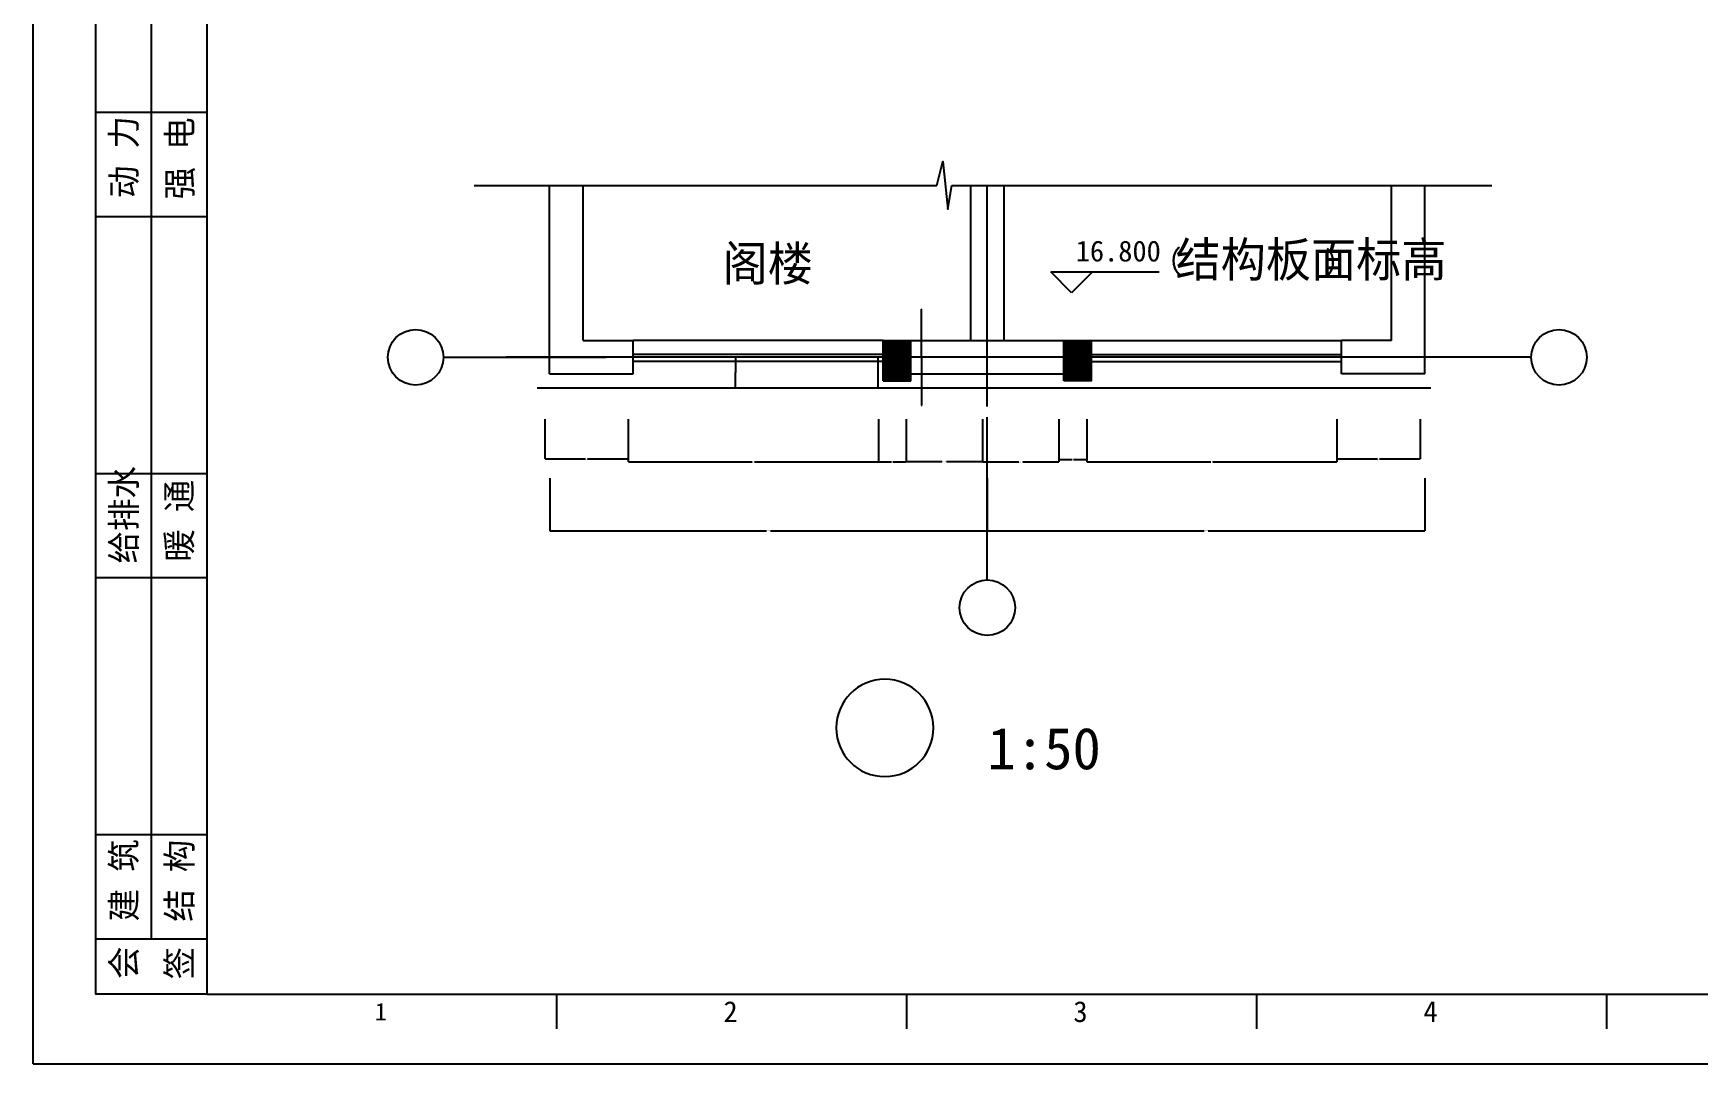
# Model space of a CAD drawing. Header units: metres. Extents: x -1 to 228715, y 0 to 21495.
# Drawn here: x 220305 to 222702, y 15555 to 17038 of the extents above; entities that cross this region are included whole.
import ezdxf

# ---------------------------------------------------------------- set-up
doc = ezdxf.new("R2010")
doc.units = ezdxf.units.M
for name, color, linetype in [('AXIS', 3, 'Continuous'), ('COLUMN', 9, 'Continuous'), ('DOTE', 1, 'Continuous'), ('PUB_DIM', 3, 'Continuous'), ('PUB_TEXT', 7, 'Continuous'), ('TK', 3, 'Continuous'), ('TXT1', 7, 'Continuous'), ('WALL', 2, 'Continuous'), ('WINDOW', 4, 'Continuous')]:
    doc.layers.add(name, color=color, linetype=linetype)
doc.dimstyles.get("Standard").update_dxf_attribs({"dimtxt": 2.5, "dimasz": 2.5, "dimexe": 1.25, "dimexo": 0.625, "dimtad": 1, "dimcen": 2.5, "dimazin": 3, "dimtfac": 1, "dimtmove": 0, "dimatfit": 3})

# ---------------------------------------------------------------- blocks, each defined once
blk = doc.blocks.new('TK-A1')
at = {"layer": 'TK'}
for p, q in [((0, 0), (0, 594)), ((17, 18), (17, 226)), ((9, 137), (25, 137)), ((9, 122), (25, 122)), ((9, 85), (25, 85)), ((9, 70), (25, 70)), ((9, 33), (25, 33)), ((9, 18), (25, 18)), ((75.38, 5), (75.38, 10)), ((125.75, 5), (125.75, 10)), ((176.12, 5), (176.12, 10)), ((226.5, 5), (226.5, 10)), ((0, 0), (841, 0))]:
    blk.add_line(p, q, dxfattribs=at)
blk.add_lwpolyline([(831, 584), (25, 584), (25, 10), (831, 10)], close=True, dxfattribs=at)
blk.add_lwpolyline([(25, 10), (9, 10), (9, 226), (25, 226)], dxfattribs=at)
for s, p in [('动 力', (14.83, 124.64)), ('强 电', (22.88, 124.45)), ('给排水', (14.83, 72.02)), ('暖 通', (22.8, 72.28)), ('建 筑', (14.83, 20.5)), ('结 构', (22.83, 20.45)), ('会', (14.83, 12.2)), ('签', (22.83, 12.14))]:
    blk.add_text(s, height=3.6, rotation=90, dxfattribs=at).set_placement(p)
for s, height, p in [('1', 2.5, (49.18, 6.25)), ('2', 3, (99.35, 6)), ('3', 3, (149.72, 6)), ('4', 3, (200.1, 6))]:
    blk.add_text(s, height=height, dxfattribs=at).set_placement(p)
blk = doc.blocks.new('_INDEX1')
blk.add_lwpolyline([(-0.5, 0, 1), (0.5, 0, 1)], format="xyb", close=True)
blk = doc.blocks.new('*D104')
for p, q in [((221048.06, 16397.86), (221048.06, 16321.87)), ((221678.05, 16397.86), (221678.05, 16321.87)), ((221048.31, 16321.87), (221360.055, 16321.87)), ((221366.055, 16321.87), (221677.8, 16321.87))]:
    blk.add_line(p, q)
at = {"layer": 'Defpoints'}
for p in [(221048.06, 16397.86), (221678.05, 16397.86), (221048.06, 16321.87)]:
    blk.add_point(p, dxfattribs=at)
at = {"layer": 'PUB_DIM', "insert": (221363.055, 16321.87), "char_height": 1, "attachment_point": 5}
blk.add_mtext('629,99', dxfattribs=at)
blk = doc.blocks.new('*D105')
for p, q in [((221678.05, 16397.86), (221678.05, 16321.87)), ((222308.06, 16397.86), (222308.06, 16321.87)), ((221678.3, 16321.87), (221990.055, 16321.87)), ((221996.055, 16321.87), (222307.81, 16321.87))]:
    blk.add_line(p, q)
at = {"layer": 'Defpoints'}
for p in [(221678.05, 16397.86), (222308.06, 16397.86), (221678.05, 16321.87)]:
    blk.add_point(p, dxfattribs=at)
at = {"layer": 'PUB_DIM', "insert": (221993.055, 16321.87), "char_height": 1, "attachment_point": 5}
blk.add_mtext('630,01', dxfattribs=at)
blk = doc.blocks.new('*D106')
for p, q in [((221041.2, 16482.92), (221041.2, 16425.55)), ((221161.2, 16482.92), (221161.2, 16425.55)), ((221041.45, 16425.55), (221099.7, 16425.55)), ((221102.7, 16425.55), (221160.95, 16425.55))]:
    blk.add_line(p, q)
at = {"layer": 'Defpoints'}
for p in [(221041.2, 16482.92), (221161.2, 16482.92), (221041.2, 16425.55)]:
    blk.add_point(p, dxfattribs=at)
at = {"layer": 'PUB_DIM', "insert": (221101.2, 16425.55), "char_height": 1, "attachment_point": 5}
blk.add_mtext('120', dxfattribs=at)
blk = doc.blocks.new('*D107')
for p, q in [((221161.2, 16482.92), (221161.2, 16421.13)), ((221521.2, 16482.92), (221521.2, 16421.13)), ((221161.45, 16421.13), (221339.7, 16421.13)), ((221342.7, 16421.13), (221520.95, 16421.13))]:
    blk.add_line(p, q)
at = {"layer": 'Defpoints'}
for p in [(221161.2, 16482.92), (221521.2, 16482.92), (221161.2, 16421.13)]:
    blk.add_point(p, dxfattribs=at)
at = {"layer": 'PUB_DIM', "insert": (221341.2, 16421.13), "char_height": 1, "attachment_point": 5}
blk.add_mtext('360', dxfattribs=at)
blk = doc.blocks.new('*D108')
for p, q in [((221521.2, 16482.92), (221521.2, 16421.13)), ((221561.2, 16482.92), (221561.2, 16421.13)), ((221521.45, 16421.13), (221540.2, 16421.13)), ((221542.2, 16421.13), (221560.95, 16421.13))]:
    blk.add_line(p, q)
at = {"layer": 'Defpoints'}
for p in [(221521.2, 16482.92), (221561.2, 16482.92), (221521.2, 16421.13)]:
    blk.add_point(p, dxfattribs=at)
at = {"layer": 'PUB_DIM', "insert": (221541.2, 16421.13), "char_height": 1, "attachment_point": 5}
blk.add_mtext('40', dxfattribs=at)
blk = doc.blocks.new('*D109')
for p, q in [((221561.2, 16482.92), (221561.2, 16421.65)), ((221671.19, 16482.92), (221671.19, 16421.65)), ((221561.45, 16421.65), (221613.195, 16421.65)), ((221619.195, 16421.65), (221670.94, 16421.65))]:
    blk.add_line(p, q)
at = {"layer": 'Defpoints'}
for p in [(221561.2, 16482.92), (221671.19, 16482.92), (221561.2, 16421.65)]:
    blk.add_point(p, dxfattribs=at)
at = {"layer": 'PUB_DIM', "insert": (221616.195, 16421.65), "char_height": 1, "attachment_point": 5}
blk.add_mtext('109,99', dxfattribs=at)
blk = doc.blocks.new('*D110')
for p, q in [((221671.19, 16482.92), (221671.19, 16421.13)), ((221781.2, 16482.92), (221781.2, 16421.13)), ((221671.44, 16421.13), (221723.195, 16421.13)), ((221729.195, 16421.13), (221780.95, 16421.13))]:
    blk.add_line(p, q)
at = {"layer": 'Defpoints'}
for p in [(221671.19, 16482.92), (221781.2, 16482.92), (221671.19, 16421.13)]:
    blk.add_point(p, dxfattribs=at)
at = {"layer": 'PUB_DIM', "insert": (221726.195, 16421.13), "char_height": 1, "attachment_point": 5}
blk.add_mtext('110,01', dxfattribs=at)
blk = doc.blocks.new('*D111')
for p, q in [((221781.2, 16482.92), (221781.2, 16424.5)), ((221821.2, 16482.92), (221821.2, 16424.5)), ((221781.45, 16424.5), (221800.2, 16424.5)), ((221802.2, 16424.5), (221820.95, 16424.5))]:
    blk.add_line(p, q)
at = {"layer": 'Defpoints'}
for p in [(221781.2, 16482.92), (221821.2, 16482.92), (221781.2, 16424.5)]:
    blk.add_point(p, dxfattribs=at)
at = {"layer": 'PUB_DIM', "insert": (221801.2, 16424.5), "char_height": 1, "attachment_point": 5}
blk.add_mtext('40', dxfattribs=at)
blk = doc.blocks.new('*D112')
for p, q in [((221821.2, 16482.92), (221821.2, 16421.13)), ((222181.2, 16482.92), (222181.2, 16421.13)), ((221821.45, 16421.13), (221999.7, 16421.13)), ((222002.7, 16421.13), (222180.95, 16421.13))]:
    blk.add_line(p, q)
at = {"layer": 'Defpoints'}
for p in [(221821.2, 16482.92), (222181.2, 16482.92), (221821.2, 16421.13)]:
    blk.add_point(p, dxfattribs=at)
at = {"layer": 'PUB_DIM', "insert": (222001.2, 16421.13), "char_height": 1, "attachment_point": 5}
blk.add_mtext('360', dxfattribs=at)
blk = doc.blocks.new('*D113')
for p, q in [((222181.2, 16482.92), (222181.2, 16425.55)), ((222301.2, 16482.92), (222301.2, 16425.55)), ((222181.45, 16425.55), (222239.7, 16425.55)), ((222242.7, 16425.55), (222300.95, 16425.55))]:
    blk.add_line(p, q)
at = {"layer": 'Defpoints'}
for p in [(222181.2, 16482.92), (222301.2, 16482.92), (222181.2, 16425.55)]:
    blk.add_point(p, dxfattribs=at)
at = {"layer": 'PUB_DIM', "insert": (222241.2, 16425.55), "char_height": 1, "attachment_point": 5}
blk.add_mtext('120', dxfattribs=at)
blk = doc.blocks.new('*D114')
for p, q in [((221520.33, 16571.77), (221520.33, 16529.11)), ((221520.08, 16529.11), (221519.83, 16529.11)), ((221520.33, 16537.77), (221520.33, 16529.11)), ((221520.33, 16529.11), (221520.33, 16529.11)), ((221520.58, 16529.11), (221520.83, 16529.11))]:
    blk.add_line(p, q)
at = {"layer": 'Defpoints'}
for p in [(221520.33, 16571.77), (221520.33, 16537.77), (221520.33, 16529.11)]:
    blk.add_point(p, dxfattribs=at)
at = {"layer": 'PUB_DIM', "insert": (221520.33, 16530.235), "char_height": 1, "attachment_point": 5}
blk.add_mtext('0', dxfattribs=at)
blk = doc.blocks.new('*D115')
for p, q in [((221583.13, 16571.77), (221583.13, 16502.57)), ((221583.13, 16547.77), (221583.13, 16502.57)), ((221582.88, 16502.57), (221582.63, 16502.57)), ((221583.13, 16502.57), (221583.13, 16502.57)), ((221583.38, 16502.57), (221583.63, 16502.57))]:
    blk.add_line(p, q)
at = {"layer": 'Defpoints'}
for p in [(221583.13, 16571.77), (221583.13, 16547.77), (221583.13, 16502.57)]:
    blk.add_point(p, dxfattribs=at)
at = {"layer": 'PUB_DIM', "insert": (221583.13, 16503.695), "char_height": 1, "attachment_point": 5}
blk.add_mtext('0', dxfattribs=at)
blk = doc.blocks.new('*D116')
for p, q in [((221582.88, 16640.97), (221582.63, 16640.97)), ((221583.13, 16571.77), (221583.13, 16640.97)), ((221583.13, 16595.77), (221583.13, 16640.97)), ((221583.13, 16640.97), (221583.13, 16640.97)), ((221583.38, 16640.97), (221583.63, 16640.97))]:
    blk.add_line(p, q)
at = {"layer": 'Defpoints'}
for p in [(221583.13, 16640.97), (221583.13, 16595.77), (221583.13, 16571.77)]:
    blk.add_point(p, dxfattribs=at)
at = {"layer": 'PUB_DIM', "insert": (221583.13, 16642.095), "char_height": 1, "attachment_point": 5}
blk.add_mtext('0', dxfattribs=at)
blk = doc.blocks.new('*D117')
for p, q in [((221315.74, 16571.77), (221315.74, 16549.77)), ((221315.49, 16549.77), (221315.24, 16549.77)), ((221315.74, 16527.77), (221315.74, 16549.77)), ((221315.74, 16549.77), (221315.74, 16549.77)), ((221315.99, 16549.77), (221316.24, 16549.77))]:
    blk.add_line(p, q)
at = {"layer": 'Defpoints'}
for p in [(221315.74, 16571.77), (221315.74, 16549.77), (221315.74, 16527.77)]:
    blk.add_point(p, dxfattribs=at)
at = {"layer": 'PUB_DIM', "insert": (221315.74, 16550.895), "char_height": 1, "attachment_point": 5}
blk.add_mtext('0', dxfattribs=at)

msp = doc.modelspace()

# ---------------------------------------------------------------- hatches: boundary and pattern name
at = {"layer": 'COLUMN'}
h = msp.add_hatch(dxfattribs=at)
h.set_pattern_fill('SOLID')
h.paths.add_polyline_path([(221568.05, 16595.77), (221528.05, 16595.77), (221528.05, 16571.77), (221568.05, 16571.77)])
h.paths.add_polyline_path([(221568.05, 16571.77), (221528.05, 16571.77), (221528.05, 16537.77), (221568.05, 16537.77)])
h.paths.add_polyline_path([(221828.05, 16595.77), (221788.05, 16595.77), (221788.05, 16571.77), (221828.05, 16571.77)])
h.paths.add_polyline_path([(221828.05, 16571.77), (221788.05, 16571.77), (221788.05, 16537.77), (221828.05, 16537.77)])

# ---------------------------------------------------------------- linework, layer by layer
at = {"layer": 'AXIS'}
for p, q in [((220895.13, 16571.77), (221129.39, 16571.77)), ((222460.97, 16571.77), (222226.71, 16571.77)), ((221678.05, 16251.21), (221678.05, 16485.46))]:
    msp.add_line(p, q, dxfattribs=at)
for centre in [(220855.13, 16571.77), (222500.97, 16571.77), (221678.05, 16211.21)]:
    msp.add_circle(centre, 40, dxfattribs=at)
at = {"layer": 'DOTE'}
for p, q in [((221678.05, 16501.05), (221678.05, 16818.92)), ((222357.76, 16571.77), (220985.25, 16571.77))]:
    msp.add_line(p, q, dxfattribs=at)
at = {"layer": 'PUB_DIM'}
for p, q in [((220939.6, 16818.92), (221605.19, 16818.92)), ((221626.89, 16818.92), (222404.13, 16818.92)), ((221799.34, 16664.75), (221769.34, 16694.75)), ((221769.34, 16694.75), (221829.34, 16694.75)), ((221829.34, 16694.75), (221799.34, 16664.75)), ((221799.34, 16694.75), (221925.62, 16694.75))]:
    msp.add_line(p, q, dxfattribs=at)
msp.add_lwpolyline([(221605.19, 16818.92), (221613.84, 16853.63), (221621.07, 16785.03), (221626.89, 16818.92)], dxfattribs=at)
at = {"layer": 'WALL'}
for p, q in [((221048.05, 16547.77), (221048.05, 16818.92)), ((221096.05, 16595.77), (221096.05, 16818.92)), ((221654.05, 16818.92), (221654.05, 16595.8)), ((221702.05, 16818.92), (221702.05, 16595.8)), ((222260.05, 16595.77), (222260.05, 16818.92)), ((222308.05, 16547.77), (222308.05, 16818.92)), ((221096.05, 16595.77), (221168.23, 16595.77)), ((221168.05, 16547.77), (221168.05, 16595.77)), ((221528.05, 16537.77), (221528.05, 16595.77)), ((221528.05, 16595.77), (221828.05, 16595.77)), ((221568.05, 16537.77), (221568.05, 16595.77)), ((221788.05, 16537.77), (221788.05, 16595.77)), ((221828.05, 16537.77), (221828.05, 16595.77)), ((222260.05, 16595.77), (222187.87, 16595.77)), ((222188.05, 16547.77), (222188.05, 16595.77)), ((221048.05, 16547.77), (221168.23, 16547.77)), ((221568.05, 16547.77), (221788.05, 16547.77)), ((222308.05, 16547.77), (222187.87, 16547.77)), ((221528.05, 16537.77), (221568.05, 16537.77)), ((221828.05, 16537.77), (221788.05, 16537.77))]:
    msp.add_line(p, q, dxfattribs=at)
at = {"layer": 'WINDOW'}
for p, q in [((221528.05, 16595.77), (221168.05, 16595.77)), ((221828.05, 16595.77), (222188.05, 16595.77)), ((221528.05, 16575.77), (221168.05, 16575.77)), ((221528.05, 16565.77), (221168.05, 16565.77)), ((221828.05, 16575.77), (222188.05, 16575.77)), ((221828.05, 16565.77), (222188.05, 16565.77)), ((221029.99, 16527.77), (222316.56, 16527.77))]:
    msp.add_line(p, q, dxfattribs=at)

# ---------------------------------------------------------------- block references
at = {"layer": 'PUB_DIM', "xscale": 10, "yscale": 10, "zscale": 10}
msp.add_blockref('TK-A1', (220304.77, 15554.61), dxfattribs=at)
at = {"layer": 'PUB_TEXT', "xscale": 140, "yscale": 140, "zscale": 140}
msp.add_blockref('_INDEX1', (221530.49, 16038.09), dxfattribs=at)

# ---------------------------------------------------------------- texts
for s, p in [('阁楼', (221297.02, 16681.69)), ('结构板面标高', (221948.98, 16687.58))]:
    msp.add_text(s, height=50).set_placement(p)
at = {"layer": 'PUB_DIM'}
for s, p in [('16.800', (221805.34, 16709.75)), ('(', (221938.76, 16698.11)), (')', (222162.63, 16696.15))]:
    msp.add_text(s, height=30, dxfattribs=at).set_placement(p)
at = {"layer": 'TXT1'}
msp.add_text('1:50', height=60, dxfattribs=at).set_placement((221678.23, 15978.57))

# ---------------------------------------------------------------- dimensions: what is measured, and where the dimension line sits
at = {"layer": 'PUB_DIM'}
for base, p1, p2, picture, middle in [((221583.13, 16640.97), (221583.13, 16571.77), (221583.13, 16595.77), '*D116', (221583.13, 16642.095)), ((221315.74, 16549.77), (221315.74, 16527.77), (221315.74, 16571.77), '*D117', (221315.74, 16550.895)), ((221520.33, 16529.11), (221520.33, 16537.77), (221520.33, 16571.77), '*D114', (221520.33, 16530.235)), ((221583.13, 16502.57), (221583.13, 16547.77), (221583.13, 16571.77), '*D115', (221583.13, 16503.695)), ((221041.2, 16425.55), (221041.2, 16482.92), (221161.2, 16482.92), '*D106', (221101.2, 16425.55)), ((221161.2, 16421.13), (221161.2, 16482.92), (221521.2, 16482.92), '*D107', (221341.2, 16421.13)), ((221521.2, 16421.13), (221521.2, 16482.92), (221561.2, 16482.92), '*D108', (221541.2, 16421.13)), ((221561.2, 16421.65), (221561.2, 16482.92), (221671.19, 16482.92), '*D109', (221616.195, 16421.65)), ((221671.19, 16421.13), (221671.19, 16482.92), (221781.2, 16482.92), '*D110', (221726.195, 16421.13)), ((221781.2, 16424.5), (221781.2, 16482.92), (221821.2, 16482.92), '*D111', (221801.2, 16424.5)), ((221821.2, 16421.13), (221821.2, 16482.92), (222181.2, 16482.92), '*D112', (222001.2, 16421.13)), ((222181.2, 16425.55), (222181.2, 16482.92), (222301.2, 16482.92), '*D113', (222241.2, 16425.55)), ((221048.06, 16321.87), (221048.06, 16397.86), (221678.05, 16397.86), '*D104', (221363.055, 16321.87)), ((221678.05, 16321.87), (221678.05, 16397.86), (222308.06, 16397.86), '*D105', (221993.055, 16321.87))]:
    dim = msp.add_linear_dim(base=base, p1=p1, p2=p2, dimstyle='Standard', dxfattribs=at)
    dim.commit()
    dim.dimension.update_dxf_attribs({"geometry": picture, "text_midpoint": middle})

doc.saveas('drawing.dxf')
